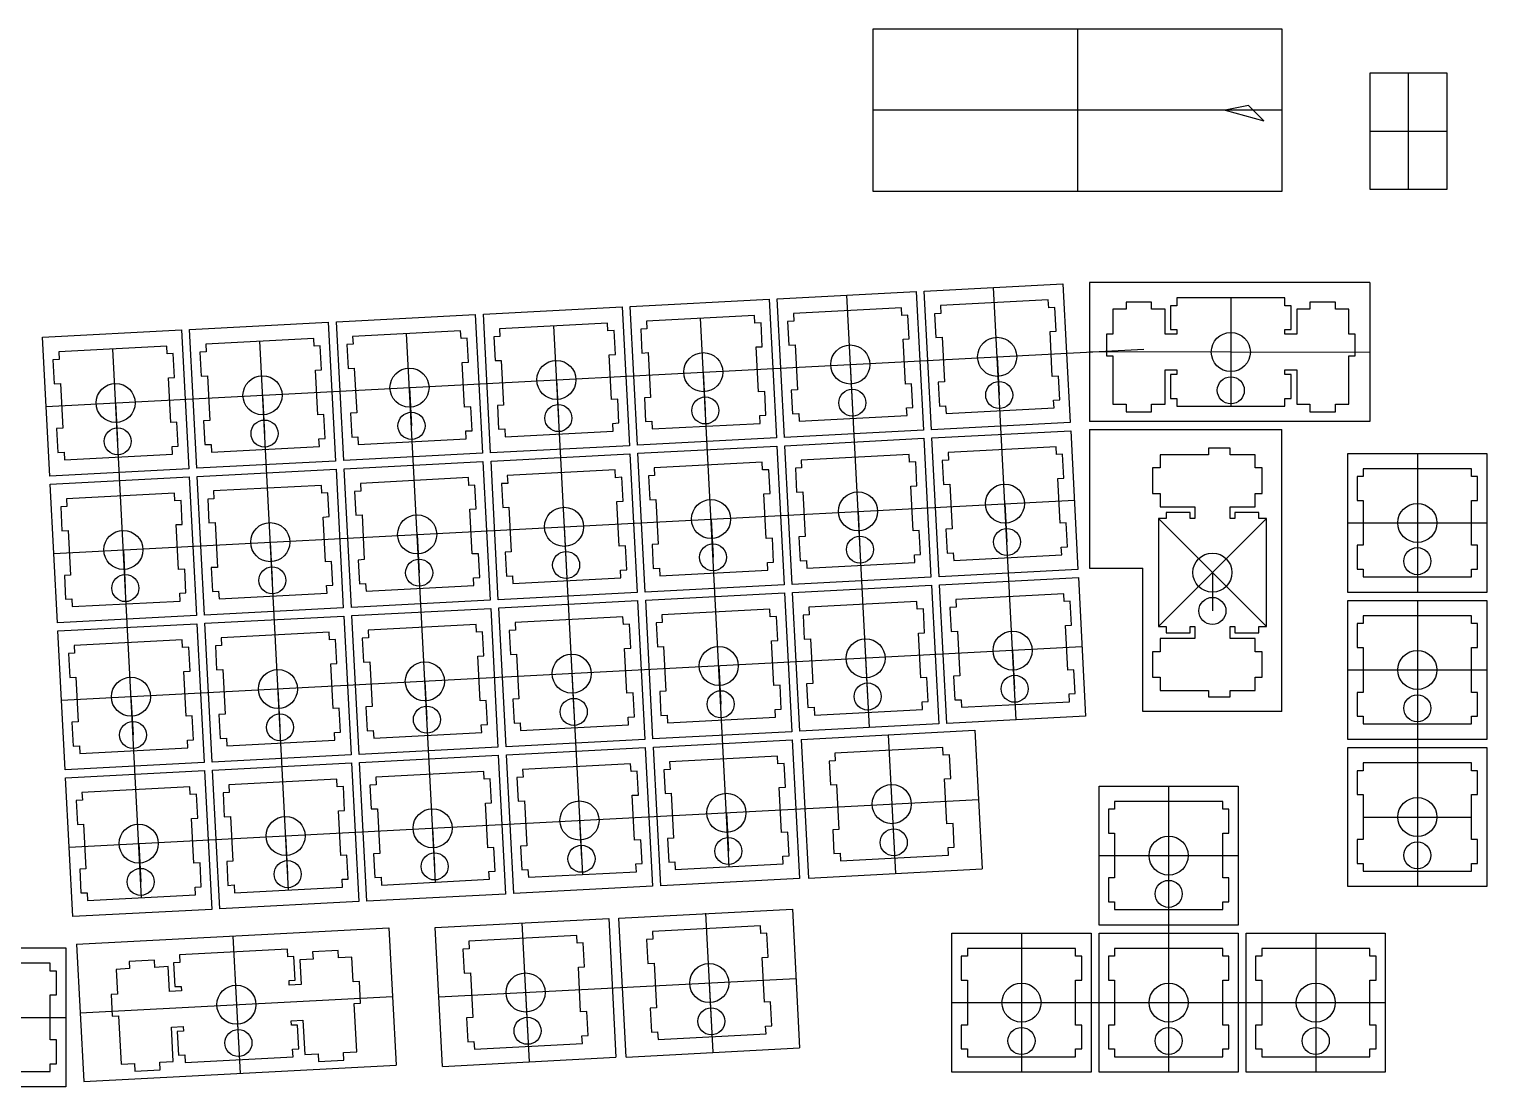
# Model space of a CAD drawing. Header units: millimetres. Extents: x -151 to 193, y -9 to 128.
# Drawn here: x 4.3 to 193, y -9 to 128 of the extents above; entities that cross this region are included whole.
import ezdxf

# ---------------------------------------------------------------- set-up
doc = ezdxf.new("R2010")
doc.units = ezdxf.units.MM
doc.layers.get('0').update_dxf_attribs({"color": 18, "lineweight": 25, "true_color": 0x000000})
doc.layers.add('livello 1', color=4, linetype='Continuous', lineweight=25, true_color=0x00ffff)

msp = doc.modelspace()

# ---------------------------------------------------------------- linework, layer by layer
for p, q in [((136.22, 92.92), (122.25, 92.19)), ((136.28, 91.92), (136.22, 92.92)), ((149.6, 92.63), (146.3, 92.63)), ((146.3, 92.63), (146.3, 91.71)), ((149.6, 91.71), (149.6, 92.63)), ((152.85, 93.18), (152.85, 92.18)), ((166.85, 93.18), (152.85, 93.18)), ((166.85, 92.18), (166.85, 93.18)), ((173.4, 92.63), (170.1, 92.63)), ((170.1, 92.63), (170.1, 91.71)), ((173.4, 91.71), (173.4, 92.63)), ((98.18, 90.92), (84.2, 90.19)), ((98.23, 89.92), (98.18, 90.92)), ((117.2, 91.92), (103.22, 91.19)), ((103.22, 91.19), (103.27, 90.19)), ((117.25, 90.92), (117.2, 91.92)), ((118.05, 90.96), (117.25, 90.92)), ((118.22, 87.87), (118.05, 90.96)), ((122.3, 91.19), (121.5, 91.14)), ((121.5, 91.14), (121.66, 88.05)), ((122.25, 92.19), (122.3, 91.19)), ((137.08, 91.96), (136.28, 91.92)), ((137.24, 88.86), (137.08, 91.96)), ((146.3, 91.71), (144.58, 91.71)), ((144.58, 91.71), (144.58, 88.48)), ((151.33, 91.71), (149.6, 91.71)), ((151.33, 88.48), (151.33, 91.71)), ((152.85, 92.18), (152.05, 92.18)), ((152.05, 92.18), (152.05, 89.08)), ((167.65, 92.18), (166.85, 92.18)), ((167.65, 89.08), (167.65, 92.18)), ((170.1, 91.71), (168.38, 91.71)), ((168.38, 91.71), (168.38, 88.48)), ((175.12, 91.71), (173.4, 91.71)), ((175.12, 88.48), (175.12, 91.71)), ((60.13, 88.93), (46.15, 88.2)), ((60.18, 87.93), (60.13, 88.93)), ((79.15, 89.93), (65.17, 89.19)), ((65.17, 89.19), (65.22, 88.19)), ((79.21, 88.93), (79.15, 89.93)), ((80.01, 88.97), (79.21, 88.93)), ((80.17, 85.87), (80.01, 88.97)), ((84.25, 89.19), (83.45, 89.15)), ((83.45, 89.15), (83.61, 86.05)), ((84.2, 90.19), (84.25, 89.19)), ((99.03, 89.97), (98.23, 89.92)), ((99.19, 86.87), (99.03, 89.97)), ((103.27, 90.19), (102.47, 90.15)), ((102.47, 90.15), (102.64, 87.05)), ((136.44, 88.82), (137.24, 88.86)), ((136.74, 83.03), (136.44, 88.82)), ((152.05, 89.08), (152.85, 89.08)), ((152.85, 89.08), (152.85, 88.48)), ((166.85, 88.48), (166.85, 89.08)), ((166.85, 89.08), (167.65, 89.08)), ((22.08, 86.94), (8.1, 86.2)), ((22.13, 85.94), (22.08, 86.94)), ((41.11, 87.93), (27.13, 87.2)), ((27.13, 87.2), (27.18, 86.2)), ((41.16, 86.93), (41.11, 87.93)), ((41.96, 86.98), (41.16, 86.93)), ((42.12, 83.88), (41.96, 86.98)), ((46.2, 87.2), (45.4, 87.16)), ((45.4, 87.16), (45.56, 84.06)), ((46.15, 88.2), (46.2, 87.2)), ((60.98, 87.97), (60.18, 87.93)), ((61.14, 84.88), (60.98, 87.97)), ((65.22, 88.19), (64.43, 88.15)), ((64.43, 88.15), (64.59, 85.06)), ((98.39, 86.83), (99.19, 86.87)), ((98.7, 81.04), (98.39, 86.83)), ((102.64, 87.05), (103.44, 87.09)), ((103.44, 87.09), (103.74, 81.3)), ((117.42, 87.83), (118.22, 87.87)), ((117.72, 82.03), (117.42, 87.83)), ((121.66, 88.05), (122.46, 88.09)), ((122.46, 88.09), (122.76, 82.3)), ((144.58, 88.48), (143.75, 88.48)), ((143.75, 88.48), (143.75, 85.68)), ((152.85, 88.48), (151.33, 88.48)), ((168.38, 88.48), (166.85, 88.48)), ((175.95, 88.48), (175.12, 88.48)), ((175.95, 85.68), (175.95, 88.48)), ((8.15, 85.2), (7.35, 85.16)), ((7.35, 85.16), (7.52, 82.07)), ((8.1, 86.2), (8.15, 85.2)), ((22.93, 85.98), (22.13, 85.94)), ((23.1, 82.88), (22.93, 85.98)), ((27.18, 86.2), (26.38, 86.16)), ((26.38, 86.16), (26.54, 83.06)), ((64.59, 85.06), (65.39, 85.1)), ((65.39, 85.1), (65.69, 79.31)), ((79.37, 85.83), (80.17, 85.87)), ((79.67, 80.04), (79.37, 85.83)), ((83.61, 86.05), (84.41, 86.1)), ((84.41, 86.1), (84.72, 80.3)), ((143.75, 85.68), (144.58, 85.68)), ((144.58, 85.68), (144.58, 79.41)), ((175.12, 79.41), (175.12, 85.68)), ((175.12, 85.68), (175.95, 85.68)), ((26.54, 83.06), (27.34, 83.1)), ((27.34, 83.1), (27.64, 77.31)), ((41.32, 83.84), (42.12, 83.88)), ((41.62, 78.04), (41.32, 83.84)), ((45.56, 84.06), (46.36, 84.1)), ((46.36, 84.1), (46.67, 78.31)), ((60.34, 84.83), (61.14, 84.88)), ((60.65, 79.04), (60.34, 84.83)), ((137.54, 83.07), (136.74, 83.03)), ((137.71, 79.98), (137.54, 83.07)), ((151.33, 79.41), (151.33, 83.88)), ((151.33, 83.88), (152.85, 83.88)), ((152.85, 83.28), (152.05, 83.28)), ((152.05, 83.28), (152.05, 80.18)), ((152.85, 83.88), (152.85, 83.28)), ((166.85, 83.28), (166.85, 83.88)), ((166.85, 83.88), (168.38, 83.88)), ((167.65, 83.28), (166.85, 83.28)), ((167.65, 80.18), (167.65, 83.28)), ((168.38, 83.88), (168.38, 79.41)), ((7.52, 82.07), (8.32, 82.11)), ((8.32, 82.11), (8.62, 76.32)), ((22.3, 82.84), (23.1, 82.88)), ((22.6, 77.05), (22.3, 82.84)), ((103.74, 81.3), (102.94, 81.26)), ((102.94, 81.26), (103.1, 78.16)), ((118.52, 82.07), (117.72, 82.03)), ((118.68, 78.98), (118.52, 82.07)), ((122.76, 82.3), (121.96, 82.26)), ((121.96, 82.26), (122.13, 79.16)), ((65.69, 79.31), (64.89, 79.26)), ((80.47, 80.08), (79.67, 80.04)), ((80.63, 76.99), (80.47, 80.08)), ((84.72, 80.3), (83.92, 80.26)), ((83.92, 80.26), (84.08, 77.17)), ((99.5, 81.08), (98.7, 81.04)), ((99.66, 77.98), (99.5, 81.08)), ((136.91, 79.93), (137.71, 79.98)), ((136.96, 78.94), (136.91, 79.93)), ((144.58, 79.41), (146.3, 79.41)), ((146.3, 79.41), (146.3, 78.43)), ((149.6, 78.43), (149.6, 79.41)), ((149.6, 79.41), (151.33, 79.41)), ((152.05, 80.18), (152.85, 80.18)), ((152.85, 80.18), (152.85, 79.18)), ((166.85, 79.18), (166.85, 80.18)), ((166.85, 80.18), (167.65, 80.18)), ((168.38, 79.41), (170.1, 79.41)), ((170.1, 79.41), (170.1, 78.43)), ((173.4, 78.43), (173.4, 79.41)), ((173.4, 79.41), (175.12, 79.41)), ((42.42, 78.09), (41.62, 78.04)), ((42.59, 74.99), (42.42, 78.09)), ((46.67, 78.31), (45.87, 78.27)), ((45.87, 78.27), (46.03, 75.17)), ((61.45, 79.08), (60.65, 79.04)), ((61.61, 75.99), (61.45, 79.08)), ((64.89, 79.26), (65.05, 76.17)), ((98.86, 77.94), (99.66, 77.98)), ((98.91, 76.94), (98.86, 77.94)), ((103.1, 78.16), (103.9, 78.21)), ((103.9, 78.21), (103.95, 77.21)), ((103.95, 77.21), (117.93, 77.94)), ((117.88, 78.94), (118.68, 78.98)), ((117.93, 77.94), (117.88, 78.94)), ((122.13, 79.16), (122.93, 79.2)), ((122.93, 79.2), (122.98, 78.2)), ((122.98, 78.2), (136.96, 78.94)), ((146.3, 78.43), (149.6, 78.43)), ((152.85, 79.18), (166.85, 79.18)), ((170.1, 78.43), (173.4, 78.43)), ((8.62, 76.32), (7.82, 76.27)), ((7.82, 76.27), (7.98, 73.18)), ((23.4, 77.09), (22.6, 77.05)), ((23.56, 73.99), (23.4, 77.09)), ((27.64, 77.31), (26.84, 77.27)), ((26.84, 77.27), (27.01, 74.18)), ((60.81, 75.95), (61.61, 75.99)), ((60.86, 74.95), (60.81, 75.95)), ((65.05, 76.17), (65.85, 76.21)), ((65.85, 76.21), (65.9, 75.21)), ((65.9, 75.21), (79.89, 75.94)), ((79.83, 76.94), (80.63, 76.99)), ((79.89, 75.94), (79.83, 76.94)), ((84.08, 77.17), (84.88, 77.21)), ((84.88, 77.21), (84.93, 76.21)), ((84.93, 76.21), (98.91, 76.94)), ((22.76, 73.95), (23.56, 73.99)), ((22.81, 72.95), (22.76, 73.95)), ((27.01, 74.18), (27.81, 74.22)), ((27.81, 74.22), (27.86, 73.22)), ((27.86, 73.22), (41.84, 73.95)), ((41.79, 74.95), (42.59, 74.99)), ((41.84, 73.95), (41.79, 74.95)), ((46.03, 75.17), (46.83, 75.21)), ((46.83, 75.21), (46.88, 74.22)), ((46.88, 74.22), (60.86, 74.95)), ((137.22, 73.89), (123.24, 73.16)), ((137.27, 72.89), (137.22, 73.89)), ((156.97, 73.71), (156.97, 72.88)), ((159.77, 73.71), (156.97, 73.71)), ((159.77, 72.88), (159.77, 73.71)), ((7.98, 73.18), (8.78, 73.22)), ((8.78, 73.22), (8.83, 72.22)), ((8.83, 72.22), (22.81, 72.95)), ((99.17, 71.9), (85.19, 71.17)), ((99.23, 70.9), (99.17, 71.9)), ((118.2, 72.9), (104.22, 72.16)), ((104.22, 72.16), (104.27, 71.17)), ((118.25, 71.9), (118.2, 72.9)), ((119.05, 71.94), (118.25, 71.9)), ((119.21, 68.84), (119.05, 71.94)), ((123.29, 72.16), (122.49, 72.12)), ((122.49, 72.12), (122.66, 69.02)), ((123.24, 73.16), (123.29, 72.16)), ((138.07, 72.94), (137.27, 72.89)), ((138.24, 69.84), (138.07, 72.94)), ((156.97, 72.88), (150.7, 72.88)), ((150.7, 72.88), (150.7, 71.16)), ((163, 72.88), (159.77, 72.88)), ((163, 71.16), (163, 72.88)), ((61.13, 69.91), (47.15, 69.17)), ((61.18, 68.91), (61.13, 69.91)), ((80.15, 70.9), (66.17, 70.17)), ((66.17, 70.17), (66.22, 69.17)), ((80.2, 69.9), (80.15, 70.9)), ((81, 69.95), (80.2, 69.9)), ((81.16, 66.85), (81, 69.95)), ((85.25, 70.17), (84.45, 70.13)), ((84.45, 70.13), (84.61, 67.03)), ((85.19, 71.17), (85.25, 70.17)), ((100.03, 70.94), (99.23, 70.9)), ((100.19, 67.85), (100.03, 70.94)), ((104.27, 71.17), (103.47, 71.12)), ((103.47, 71.12), (103.63, 68.03)), ((137.44, 69.8), (138.24, 69.84)), ((150.7, 71.16), (149.72, 71.16)), ((149.72, 71.16), (149.72, 67.86)), ((163.92, 71.16), (163, 71.16)), ((163.92, 67.86), (163.92, 71.16)), ((177, 70.05), (176.2, 70.05)), ((176.2, 70.05), (176.2, 66.95)), ((177, 71.05), (177, 70.05)), ((191, 71.05), (177, 71.05)), ((191, 70.05), (191, 71.05)), ((191.8, 70.05), (191, 70.05)), ((191.8, 66.95), (191.8, 70.05)), ((42.1, 68.91), (28.12, 68.18)), ((28.12, 68.18), (28.18, 67.18)), ((42.15, 67.91), (42.1, 68.91)), ((42.95, 67.95), (42.15, 67.91)), ((43.12, 64.86), (42.95, 67.95)), ((47.2, 68.17), (46.4, 68.13)), ((46.4, 68.13), (46.56, 65.04)), ((47.15, 69.17), (47.2, 68.17)), ((61.98, 68.95), (61.18, 68.91)), ((62.14, 65.85), (61.98, 68.95)), ((66.22, 69.17), (65.42, 69.13)), ((65.42, 69.13), (65.59, 66.03)), ((103.63, 68.03), (104.43, 68.07)), ((104.43, 68.07), (104.74, 62.28)), ((118.41, 68.8), (119.21, 68.84)), ((118.72, 63.01), (118.41, 68.8)), ((122.66, 69.02), (123.46, 69.07)), ((123.46, 69.07), (123.76, 63.27)), ((137.74, 64.01), (137.44, 69.8)), ((9.15, 66.18), (8.35, 66.14)), ((8.35, 66.14), (8.51, 63.04)), ((23.08, 67.91), (9.1, 67.18)), ((9.1, 67.18), (9.15, 66.18)), ((23.13, 66.91), (23.08, 67.91)), ((23.93, 66.95), (23.13, 66.91)), ((24.09, 63.86), (23.93, 66.95)), ((28.18, 67.18), (27.38, 67.14)), ((27.38, 67.14), (27.54, 64.04)), ((65.59, 66.03), (66.38, 66.07)), ((66.38, 66.07), (66.69, 60.28)), ((80.36, 66.81), (81.16, 66.85)), ((80.67, 61.02), (80.36, 66.81)), ((84.61, 67.03), (85.41, 67.07)), ((85.41, 67.07), (85.71, 61.28)), ((99.39, 67.8), (100.19, 67.85)), ((99.69, 62.01), (99.39, 67.8)), ((149.72, 67.86), (150.7, 67.86)), ((150.7, 67.86), (150.7, 66.13)), ((150.7, 66.13), (155.17, 66.13)), ((155.17, 66.13), (155.17, 64.61)), ((159.77, 64.61), (159.77, 66.13)), ((159.77, 66.13), (163, 66.13)), ((163, 66.13), (163, 67.86)), ((163, 67.86), (163.92, 67.86)), ((176.2, 66.95), (177, 66.95)), ((177, 66.95), (177, 61.15)), ((191, 61.15), (191, 66.95)), ((191, 66.95), (191.8, 66.95)), ((42.32, 64.81), (43.12, 64.86)), ((42.62, 59.02), (42.32, 64.81)), ((46.56, 65.04), (47.36, 65.08)), ((47.36, 65.08), (47.66, 59.29)), ((61.34, 65.81), (62.14, 65.85)), ((61.64, 60.02), (61.34, 65.81)), ((151.47, 64.61), (150.47, 64.61)), ((150.47, 64.61), (150.47, 50.61)), ((154.57, 65.41), (151.47, 65.41)), ((151.47, 65.41), (151.47, 64.61)), ((154.57, 64.61), (154.57, 65.41)), ((155.17, 64.61), (154.57, 64.61)), ((160.37, 64.61), (159.77, 64.61)), ((163.47, 65.41), (160.37, 65.41)), ((160.37, 65.41), (160.37, 64.61)), ((163.47, 64.61), (163.47, 65.41)), ((164.47, 64.61), (163.47, 64.61)), ((164.47, 50.61), (164.47, 64.61)), ((8.51, 63.04), (9.31, 63.08)), ((9.31, 63.08), (9.62, 57.29)), ((23.29, 63.82), (24.09, 63.86)), ((23.6, 58.02), (23.29, 63.82)), ((27.54, 64.04), (28.34, 64.08)), ((28.34, 64.08), (28.64, 58.29)), ((119.52, 63.05), (118.72, 63.01)), ((119.68, 59.96), (119.52, 63.05)), ((123.76, 63.27), (122.96, 63.23)), ((122.96, 63.23), (123.12, 60.14)), ((138.54, 64.05), (137.74, 64.01)), ((138.7, 60.95), (138.54, 64.05)), ((81.47, 61.06), (80.67, 61.02)), ((81.63, 57.96), (81.47, 61.06)), ((85.71, 61.28), (84.91, 61.24)), ((84.91, 61.24), (85.07, 58.14)), ((100.49, 62.05), (99.69, 62.01)), ((100.65, 58.96), (100.49, 62.05)), ((104.74, 62.28), (103.94, 62.23)), ((103.94, 62.23), (104.1, 59.14)), ((137.9, 60.91), (138.7, 60.95)), ((137.95, 59.91), (137.9, 60.91)), ((177, 61.15), (176.2, 61.15)), ((176.2, 61.15), (176.2, 58.05)), ((191.8, 61.15), (191, 61.15)), ((191.8, 58.05), (191.8, 61.15)), ((43.42, 59.06), (42.62, 59.02)), ((43.58, 55.97), (43.42, 59.06)), ((47.66, 59.29), (46.86, 59.24)), ((46.86, 59.24), (47.03, 56.15)), ((62.44, 60.06), (61.64, 60.02)), ((62.6, 56.96), (62.44, 60.06)), ((66.69, 60.28), (65.89, 60.24)), ((65.89, 60.24), (66.05, 57.15)), ((99.85, 58.92), (100.65, 58.96)), ((99.91, 57.92), (99.85, 58.92)), ((104.1, 59.14), (104.9, 59.18)), ((104.9, 59.18), (104.95, 58.18)), ((104.95, 58.18), (118.93, 58.91)), ((118.88, 59.91), (119.68, 59.96)), ((118.93, 58.91), (118.88, 59.91)), ((123.12, 60.14), (123.92, 60.18)), ((123.92, 60.18), (123.97, 59.18)), ((123.97, 59.18), (137.95, 59.91)), ((9.62, 57.29), (8.82, 57.25)), ((8.82, 57.25), (8.98, 54.15)), ((24.4, 58.07), (23.6, 58.02)), ((24.56, 54.97), (24.4, 58.07)), ((28.64, 58.29), (27.84, 58.25)), ((27.84, 58.25), (28, 55.15)), ((61.81, 56.92), (62.6, 56.96)), ((61.86, 55.92), (61.81, 56.92)), ((66.05, 57.15), (66.85, 57.19)), ((66.85, 57.19), (66.9, 56.19)), ((66.9, 56.19), (80.88, 56.92)), ((80.83, 57.92), (81.63, 57.96)), ((80.88, 56.92), (80.83, 57.92)), ((85.07, 58.14), (85.87, 58.18)), ((85.87, 58.18), (85.93, 57.19)), ((85.93, 57.19), (99.91, 57.92)), ((176.2, 58.05), (177, 58.05)), ((177, 58.05), (177, 57.05)), ((177, 57.05), (191, 57.05)), ((191, 57.05), (191, 58.05)), ((191, 58.05), (191.8, 58.05)), ((23.76, 54.93), (24.56, 54.97)), ((23.81, 53.93), (23.76, 54.93)), ((28, 55.15), (28.8, 55.19)), ((28.8, 55.19), (28.86, 54.19)), ((28.86, 54.19), (42.84, 54.93)), ((42.78, 55.93), (43.58, 55.97)), ((42.84, 54.93), (42.78, 55.93)), ((47.03, 56.15), (47.83, 56.19)), ((47.83, 56.19), (47.88, 55.19)), ((47.88, 55.19), (61.86, 55.92)), ((138.22, 54.87), (124.24, 54.14)), ((138.27, 53.87), (138.22, 54.87)), ((8.98, 54.15), (9.78, 54.2)), ((9.78, 54.2), (9.83, 53.2)), ((9.83, 53.2), (23.81, 53.93)), ((100.17, 52.88), (86.19, 52.14)), ((100.22, 51.88), (100.17, 52.88)), ((119.2, 53.87), (105.22, 53.14)), ((105.22, 53.14), (105.27, 52.14)), ((119.25, 52.87), (119.2, 53.87)), ((120.05, 52.92), (119.25, 52.87)), ((120.21, 49.82), (120.05, 52.92)), ((124.29, 53.14), (123.49, 53.1)), ((123.49, 53.1), (123.65, 50)), ((124.24, 54.14), (124.29, 53.14)), ((139.07, 53.91), (138.27, 53.87)), ((139.23, 50.82), (139.07, 53.91)), ((81.15, 51.88), (67.17, 51.15)), ((67.17, 51.15), (67.22, 50.15)), ((81.2, 50.88), (81.15, 51.88)), ((86.24, 51.14), (85.44, 51.1)), ((85.44, 51.1), (85.61, 48.01)), ((86.19, 52.14), (86.24, 51.14)), ((101.02, 51.92), (100.22, 51.88)), ((101.19, 48.82), (101.02, 51.92)), ((105.27, 52.14), (104.47, 52.1)), ((104.47, 52.1), (104.63, 49)), ((177, 51), (176.2, 51)), ((176.2, 51), (176.2, 47.9)), ((177, 52), (177, 51)), ((191, 52), (177, 52)), ((191, 51), (191, 52)), ((191.8, 51), (191, 51)), ((191.8, 47.9), (191.8, 51)), ((43.1, 49.88), (29.12, 49.15)), ((29.12, 49.15), (29.17, 48.15)), ((43.15, 48.89), (43.1, 49.88)), ((48.2, 49.15), (47.4, 49.11)), ((47.4, 49.11), (47.56, 46.01)), ((62.12, 50.88), (48.14, 50.15)), ((48.14, 50.15), (48.2, 49.15)), ((62.18, 49.88), (62.12, 50.88)), ((62.97, 49.92), (62.18, 49.88)), ((63.14, 46.83), (62.97, 49.92)), ((67.22, 50.15), (66.42, 50.11)), ((66.42, 50.11), (66.58, 47.01)), ((82, 50.92), (81.2, 50.88)), ((82.16, 47.83), (82, 50.92)), ((119.41, 49.78), (120.21, 49.82)), ((119.71, 43.99), (119.41, 49.78)), ((123.65, 50), (124.45, 50.04)), ((124.45, 50.04), (124.76, 44.25)), ((138.43, 50.77), (139.23, 50.82)), ((138.74, 44.98), (138.43, 50.77)), ((150.47, 50.61), (151.47, 50.61)), ((155.17, 49.08), (150.7, 49.08)), ((150.7, 49.08), (150.7, 47.36)), ((151.47, 50.61), (151.47, 49.81)), ((151.47, 49.81), (154.57, 49.81)), ((154.57, 49.81), (154.57, 50.61)), ((154.57, 50.61), (155.17, 50.61)), ((155.17, 50.61), (155.17, 49.08)), ((159.77, 49.08), (159.77, 50.61)), ((159.77, 50.61), (160.37, 50.61)), ((163, 49.08), (159.77, 49.08)), ((160.37, 50.61), (160.37, 49.81)), ((160.37, 49.81), (163.47, 49.81)), ((163, 47.36), (163, 49.08)), ((163.47, 49.81), (163.47, 50.61)), ((163.47, 50.61), (164.47, 50.61)), ((24.08, 48.89), (10.1, 48.16)), ((10.1, 48.16), (10.15, 47.16)), ((24.13, 47.89), (24.08, 48.89)), ((24.93, 47.93), (24.13, 47.89)), ((25.09, 44.83), (24.93, 47.93)), ((29.17, 48.15), (28.37, 48.11)), ((28.37, 48.11), (28.53, 45.01)), ((43.95, 48.93), (43.15, 48.89)), ((44.11, 45.83), (43.95, 48.93)), ((81.36, 47.78), (82.16, 47.83)), ((81.67, 41.99), (81.36, 47.78)), ((85.61, 48.01), (86.41, 48.05)), ((86.41, 48.05), (86.71, 42.26)), ((100.39, 48.78), (101.19, 48.82)), ((100.69, 42.99), (100.39, 48.78)), ((104.63, 49), (105.43, 49.04)), ((105.43, 49.04), (105.73, 43.25)), ((150.7, 47.36), (149.72, 47.36)), ((149.72, 47.36), (149.72, 44.06)), ((163.92, 47.36), (163, 47.36)), ((163.92, 44.06), (163.92, 47.36)), ((176.2, 47.9), (177, 47.9)), ((177, 47.9), (177, 42.1)), ((191, 42.1), (191, 47.9)), ((191, 47.9), (191.8, 47.9)), ((10.15, 47.16), (9.35, 47.11)), ((9.35, 47.11), (9.51, 44.02)), ((43.31, 45.79), (44.11, 45.83)), ((43.62, 40), (43.31, 45.79)), ((47.56, 46.01), (48.36, 46.05)), ((48.36, 46.05), (48.66, 40.26)), ((62.34, 46.79), (63.14, 46.83)), ((62.64, 40.99), (62.34, 46.79)), ((66.58, 47.01), (67.38, 47.05)), ((67.38, 47.05), (67.68, 41.26)), ((9.51, 44.02), (10.31, 44.06)), ((10.31, 44.06), (10.61, 38.27)), ((24.29, 44.79), (25.09, 44.83)), ((24.59, 39), (24.29, 44.79)), ((28.53, 45.01), (29.33, 45.06)), ((29.33, 45.06), (29.64, 39.26)), ((120.51, 44.03), (119.71, 43.99)), ((120.68, 40.93), (120.51, 44.03)), ((124.76, 44.25), (123.96, 44.21)), ((123.96, 44.21), (124.12, 41.11)), ((139.54, 45.02), (138.74, 44.98)), ((139.7, 41.93), (139.54, 45.02)), ((149.72, 44.06), (150.7, 44.06)), ((150.7, 44.06), (150.7, 42.33)), ((163, 42.33), (163, 44.06)), ((163, 44.06), (163.92, 44.06)), ((82.47, 42.03), (81.67, 41.99)), ((82.63, 38.94), (82.47, 42.03)), ((86.71, 42.26), (85.91, 42.21)), ((85.91, 42.21), (86.07, 39.12)), ((101.49, 43.03), (100.69, 42.99)), ((101.65, 39.94), (101.49, 43.03)), ((105.73, 43.25), (104.93, 43.21)), ((104.93, 43.21), (105.1, 40.12)), ((138.9, 41.89), (139.7, 41.93)), ((138.95, 40.89), (138.9, 41.89)), ((150.7, 42.33), (156.97, 42.33)), ((156.97, 42.33), (156.97, 41.51)), ((159.77, 41.51), (159.77, 42.33)), ((159.77, 42.33), (163, 42.33)), ((177, 42.1), (176.2, 42.1)), ((176.2, 42.1), (176.2, 39)), ((191.8, 42.1), (191, 42.1)), ((191.8, 39), (191.8, 42.1)), ((44.42, 40.04), (43.62, 40)), ((44.58, 36.94), (44.42, 40.04)), ((48.66, 40.26), (47.86, 40.22)), ((47.86, 40.22), (48.02, 37.12)), ((63.44, 41.04), (62.64, 40.99)), ((63.6, 37.94), (63.44, 41.04)), ((67.68, 41.26), (66.89, 41.22)), ((66.89, 41.22), (67.05, 38.12)), ((100.85, 39.89), (101.65, 39.94)), ((100.9, 38.89), (100.85, 39.89)), ((105.1, 40.12), (105.9, 40.16)), ((105.9, 40.16), (105.95, 39.16)), ((105.95, 39.16), (119.93, 39.89)), ((119.88, 40.89), (120.68, 40.93)), ((119.93, 39.89), (119.88, 40.89)), ((124.12, 41.11), (124.92, 41.15)), ((124.92, 41.15), (124.97, 40.16)), ((124.97, 40.16), (138.95, 40.89)), ((156.97, 41.51), (159.77, 41.51)), ((10.61, 38.27), (9.81, 38.23)), ((9.81, 38.23), (9.98, 35.13)), ((25.39, 39.04), (24.59, 39)), ((25.56, 35.95), (25.39, 39.04)), ((29.64, 39.26), (28.84, 39.22)), ((28.84, 39.22), (29, 36.13)), ((62.8, 37.9), (63.6, 37.94)), ((62.86, 36.9), (62.8, 37.9)), ((67.05, 38.12), (67.85, 38.16)), ((67.85, 38.16), (67.9, 37.16)), ((67.9, 37.16), (81.88, 37.9)), ((81.83, 38.9), (82.63, 38.94)), ((81.88, 37.9), (81.83, 38.9)), ((86.07, 39.12), (86.87, 39.16)), ((86.87, 39.16), (86.92, 38.16)), ((86.92, 38.16), (100.9, 38.89)), ((176.2, 39), (177, 39)), ((177, 39), (177, 38)), ((177, 38), (191, 38)), ((191, 38), (191, 39)), ((191, 39), (191.8, 39)), ((24.76, 35.91), (25.56, 35.95)), ((24.81, 34.91), (24.76, 35.91)), ((29, 36.13), (29.8, 36.17)), ((29.8, 36.17), (29.85, 35.17)), ((29.85, 35.17), (43.83, 35.9)), ((43.78, 36.9), (44.58, 36.94)), ((43.83, 35.9), (43.78, 36.9)), ((48.02, 37.12), (48.82, 37.17)), ((48.82, 37.17), (48.88, 36.17)), ((48.88, 36.17), (62.86, 36.9)), ((104.24, 36.01), (105.18, 18.04)), ((126.71, 37.19), (127.65, 19.22)), ((9.98, 35.13), (10.78, 35.17)), ((10.78, 35.17), (10.83, 34.17)), ((10.83, 34.17), (24.81, 34.91)), ((122.57, 34.97), (108.59, 34.24)), ((108.59, 34.24), (108.64, 33.24)), ((122.62, 33.97), (122.57, 34.97)), ((123.42, 34.02), (122.62, 33.97)), ((123.58, 30.92), (123.42, 34.02)), ((82.14, 32.86), (68.16, 32.12)), ((68.16, 32.12), (68.21, 31.12)), ((82.2, 31.86), (82.14, 32.86)), ((87.24, 32.12), (86.44, 32.08)), ((101.17, 33.85), (87.19, 33.12)), ((87.19, 33.12), (87.24, 32.12)), ((101.22, 32.85), (101.17, 33.85)), ((102.02, 32.89), (101.22, 32.85)), ((102.18, 29.8), (102.02, 32.89)), ((108.64, 33.24), (107.84, 33.2)), ((107.84, 33.2), (108, 30.1)), ((177, 32.95), (177, 31.95)), ((191, 32.95), (177, 32.95)), ((191, 31.95), (191, 32.95)), ((44.1, 30.86), (30.12, 30.13)), ((44.15, 29.86), (44.1, 30.86)), ((63.12, 31.86), (49.14, 31.13)), ((49.14, 31.13), (49.19, 30.13)), ((63.17, 30.86), (63.12, 31.86)), ((63.97, 30.9), (63.17, 30.86)), ((64.13, 27.81), (63.97, 30.9)), ((68.21, 31.12), (67.42, 31.08)), ((67.42, 31.08), (67.58, 27.99)), ((83, 31.9), (82.2, 31.86)), ((83.16, 28.8), (83, 31.9)), ((86.44, 32.08), (86.6, 28.98)), ((122.78, 30.88), (123.58, 30.92)), ((123.09, 25.09), (122.78, 30.88)), ((177, 31.95), (176.2, 31.95)), ((176.2, 31.95), (176.2, 28.85)), ((191.8, 31.95), (191, 31.95)), ((191.8, 28.85), (191.8, 31.95)), ((25.07, 29.86), (11.09, 29.13)), ((11.09, 29.13), (11.15, 28.13)), ((25.12, 28.86), (25.07, 29.86)), ((25.92, 28.91), (25.12, 28.86)), ((26.09, 25.81), (25.92, 28.91)), ((30.17, 29.13), (29.37, 29.09)), ((29.37, 29.09), (29.53, 25.99)), ((30.12, 30.13), (30.17, 29.13)), ((44.95, 29.9), (44.15, 29.86)), ((45.11, 26.81), (44.95, 29.9)), ((49.19, 30.13), (48.39, 30.08)), ((48.39, 30.08), (48.56, 26.99)), ((82.36, 28.76), (83.16, 28.8)), ((82.66, 22.97), (82.36, 28.76)), ((86.6, 28.98), (87.4, 29.03)), ((87.4, 29.03), (87.71, 23.23)), ((101.38, 29.76), (102.18, 29.8)), ((101.69, 23.96), (101.38, 29.76)), ((108, 30.1), (108.8, 30.15)), ((108.8, 30.15), (109.11, 24.35)), ((176.2, 28.85), (177, 28.85)), ((177, 28.85), (177, 23.05)), ((191, 23.05), (191, 28.85)), ((191, 28.85), (191.8, 28.85)), ((11.15, 28.13), (10.35, 28.09)), ((10.35, 28.09), (10.51, 25)), ((44.31, 26.77), (45.11, 26.81)), ((44.61, 20.97), (44.31, 26.77)), ((48.56, 26.99), (49.36, 27.03)), ((49.36, 27.03), (49.66, 21.24)), ((63.33, 27.76), (64.13, 27.81)), ((63.64, 21.97), (63.33, 27.76)), ((67.58, 27.99), (68.38, 28.03)), ((68.38, 28.03), (68.68, 22.23)), ((144.8, 26.96), (144, 26.96)), ((144, 26.96), (144, 23.86)), ((144.8, 27.96), (144.8, 26.96)), ((158.8, 27.96), (144.8, 27.96)), ((158.8, 26.96), (158.8, 27.96)), ((159.6, 26.96), (158.8, 26.96)), ((159.6, 23.86), (159.6, 26.96)), ((10.51, 25), (11.31, 25.04)), ((11.31, 25.04), (11.61, 19.24)), ((25.29, 25.77), (26.09, 25.81)), ((25.59, 19.98), (25.29, 25.77)), ((29.53, 25.99), (30.33, 26.03)), ((30.33, 26.03), (30.63, 20.24)), ((123.89, 25.13), (123.09, 25.09)), ((124.05, 22.03), (123.89, 25.13)), ((83.46, 23.01), (82.66, 22.97)), ((83.62, 19.91), (83.46, 23.01)), ((87.71, 23.23), (86.91, 23.19)), ((86.91, 23.19), (87.07, 20.09)), ((102.49, 24.01), (101.69, 23.96)), ((102.65, 20.91), (102.49, 24.01)), ((109.11, 24.35), (108.31, 24.31)), ((108.31, 24.31), (108.47, 21.22)), ((144, 23.86), (144.8, 23.86)), ((144.8, 23.86), (144.8, 18.06)), ((158.8, 18.06), (158.8, 23.86)), ((158.8, 23.86), (159.6, 23.86)), ((177, 23.05), (176.2, 23.05)), ((176.2, 23.05), (176.2, 19.95)), ((191.8, 23.05), (191, 23.05)), ((191.8, 19.95), (191.8, 23.05)), ((45.41, 21.02), (44.61, 20.97)), ((45.58, 17.92), (45.41, 21.02)), ((49.66, 21.24), (48.86, 21.2)), ((48.86, 21.2), (49.02, 18.1)), ((64.44, 22.01), (63.64, 21.97)), ((64.6, 18.92), (64.44, 22.01)), ((68.68, 22.23), (67.88, 22.19)), ((67.88, 22.19), (68.04, 19.1)), ((101.85, 20.87), (102.65, 20.91)), ((101.9, 19.87), (101.85, 20.87)), ((108.47, 21.22), (109.27, 21.26)), ((109.27, 21.26), (109.32, 20.26)), ((109.32, 20.26), (123.3, 20.99)), ((123.25, 21.99), (124.05, 22.03)), ((123.3, 20.99), (123.25, 21.99)), ((11.61, 19.24), (10.81, 19.2)), ((10.81, 19.2), (10.97, 16.11)), ((26.39, 20.02), (25.59, 19.98)), ((26.55, 16.92), (26.39, 20.02)), ((30.63, 20.24), (29.84, 20.2)), ((29.84, 20.2), (30, 17.1)), ((63.8, 18.88), (64.6, 18.92)), ((63.85, 17.88), (63.8, 18.88)), ((68.04, 19.1), (68.84, 19.14)), ((68.84, 19.14), (68.9, 18.14)), ((82.82, 19.87), (83.62, 19.91)), ((82.88, 18.87), (82.82, 19.87)), ((87.07, 20.09), (87.87, 20.14)), ((87.87, 20.14), (87.92, 19.14)), ((87.92, 19.14), (101.9, 19.87)), ((176.2, 19.95), (177, 19.95)), ((177, 19.95), (177, 18.95)), ((177, 18.95), (191, 18.95)), ((191, 18.95), (191, 19.95)), ((191, 19.95), (191.8, 19.95)), ((30, 17.1), (30.8, 17.15)), ((30.8, 17.15), (30.85, 16.15)), ((44.78, 17.88), (45.58, 17.92)), ((44.83, 16.88), (44.78, 17.88)), ((49.02, 18.1), (49.82, 18.14)), ((49.82, 18.14), (49.87, 17.14)), ((49.87, 17.14), (63.85, 17.88)), ((68.9, 18.14), (82.88, 18.87)), ((144.8, 18.06), (144, 18.06)), ((144, 18.06), (144, 14.96)), ((159.6, 18.06), (158.8, 18.06)), ((159.6, 14.96), (159.6, 18.06)), ((10.97, 16.11), (11.77, 16.15)), ((11.77, 16.15), (11.83, 15.15)), ((11.83, 15.15), (25.81, 15.88)), ((25.75, 16.88), (26.55, 16.92)), ((25.81, 15.88), (25.75, 16.88)), ((30.85, 16.15), (44.83, 16.88)), ((144, 14.96), (144.8, 14.96)), ((144.8, 14.96), (144.8, 13.96)), ((144.8, 13.96), (158.8, 13.96)), ((158.8, 13.96), (158.8, 14.96)), ((158.8, 14.96), (159.6, 14.96)), ((98.94, 11.85), (84.96, 11.12)), ((98.99, 10.85), (98.94, 11.85)), ((75.16, 10.6), (61.18, 9.87)), ((61.18, 9.87), (61.23, 8.87)), ((75.21, 9.61), (75.16, 10.6)), ((76.01, 9.65), (75.21, 9.61)), ((76.17, 6.55), (76.01, 9.65)), ((85.01, 10.12), (84.21, 10.08)), ((84.21, 10.08), (84.37, 6.98)), ((84.96, 11.12), (85.01, 10.12)), ((99.79, 10.89), (98.99, 10.85)), ((99.95, 7.8), (99.79, 10.89)), ((37.7, 8.85), (23.72, 8.12)), ((23.72, 8.12), (23.77, 7.12)), ((37.75, 7.85), (37.7, 8.85)), ((38.55, 7.9), (37.75, 7.85)), ((38.71, 4.8), (38.55, 7.9)), ((41.02, 7.55), (39.3, 7.46)), ((44.27, 8.65), (40.97, 8.47)), ((40.97, 8.47), (41.02, 7.55)), ((44.32, 7.73), (44.27, 8.65)), ((46.04, 7.82), (44.32, 7.73)), ((46.21, 4.59), (46.04, 7.82)), ((61.23, 8.87), (60.43, 8.83)), ((60.43, 8.83), (60.59, 5.73)), ((99.15, 7.76), (99.95, 7.8)), ((99.46, 1.96), (99.15, 7.76)), ((125.75, 7.91), (124.95, 7.91)), ((124.95, 7.91), (124.95, 4.81)), ((125.75, 8.91), (125.75, 7.91)), ((139.75, 8.91), (125.75, 8.91)), ((139.75, 7.91), (139.75, 8.91)), ((140.55, 7.91), (139.75, 7.91)), ((140.55, 4.81), (140.55, 7.91)), ((144.8, 7.91), (144, 7.91)), ((144, 7.91), (144, 4.81)), ((144.8, 8.91), (144.8, 7.91)), ((158.8, 8.91), (144.8, 8.91)), ((158.8, 7.91), (158.8, 8.91)), ((159.6, 7.91), (158.8, 7.91)), ((159.6, 4.81), (159.6, 7.91)), ((163.85, 7.91), (163.05, 7.91)), ((163.05, 7.91), (163.05, 4.81)), ((163.85, 8.91), (163.85, 7.91)), ((177.85, 8.91), (163.85, 8.91)), ((177.85, 7.91), (177.85, 8.91)), ((178.65, 7.91), (177.85, 7.91)), ((178.65, 4.81), (178.65, 7.91)), ((7, 7), (-7, 7)), ((7, 6), (7, 7)), ((7.8, 6), (7, 6)), ((7.8, 2.9), (7.8, 6)), ((17.26, 6.31), (15.53, 6.22)), ((15.53, 6.22), (15.7, 2.99)), ((20.5, 7.4), (17.21, 7.23)), ((17.21, 7.23), (17.26, 6.31)), ((20.55, 6.48), (20.5, 7.4)), ((22.27, 6.57), (20.55, 6.48)), ((22.44, 3.35), (22.27, 6.57)), ((23.77, 7.12), (22.97, 7.08)), ((22.97, 7.08), (23.13, 3.98)), ((39.3, 7.46), (39.47, 4.24)), ((60.59, 5.73), (61.39, 5.78)), ((61.39, 5.78), (61.69, -0.02)), ((75.37, 6.51), (76.17, 6.55)), ((75.67, 0.72), (75.37, 6.51)), ((84.37, 6.98), (85.17, 7.02)), ((85.17, 7.02), (85.47, 1.23)), ((23.13, 3.98), (23.93, 4.02)), ((23.93, 4.02), (23.97, 3.43)), ((37.91, 4.76), (38.71, 4.8)), ((37.95, 4.16), (37.91, 4.76)), ((39.47, 4.24), (37.95, 4.16)), ((47.03, 4.64), (46.21, 4.59)), ((47.18, 1.84), (47.03, 4.64)), ((124.95, 4.81), (125.75, 4.81)), ((125.75, 4.81), (125.75, -0.99)), ((139.75, -0.99), (139.75, 4.81)), ((139.75, 4.81), (140.55, 4.81)), ((144, 4.81), (144.8, 4.81)), ((144.8, 4.81), (144.8, -0.99)), ((158.8, -0.99), (158.8, 4.81)), ((158.8, 4.81), (159.6, 4.81)), ((163.05, 4.81), (163.85, 4.81)), ((163.85, 4.81), (163.85, -0.99)), ((177.85, -0.99), (177.85, 4.81)), ((177.85, 4.81), (178.65, 4.81)), ((7, -2.9), (7, 2.9)), ((7, 2.9), (7.8, 2.9)), ((15.7, 2.99), (14.88, 2.95)), ((14.88, 2.95), (15.02, 0.15)), ((23.97, 3.43), (22.44, 3.35)), ((100.25, 2), (99.46, 1.96)), ((100.42, -1.09), (100.25, 2)), ((15.02, 0.15), (15.85, 0.2)), ((15.85, 0.2), (16.18, -6.06)), ((46.36, 1.8), (47.18, 1.84)), ((46.68, -4.47), (46.36, 1.8)), ((76.47, 0.76), (75.67, 0.72)), ((76.64, -2.34), (76.47, 0.76)), ((85.47, 1.23), (84.68, 1.19)), ((84.68, 1.19), (84.84, -1.91)), ((22.68, -1.25), (24.21, -1.17)), ((22.92, -5.71), (22.68, -1.25)), ((24.24, -1.77), (23.44, -1.81)), ((23.44, -1.81), (23.6, -4.9)), ((24.21, -1.17), (24.24, -1.77)), ((38.19, -0.43), (39.71, -0.35)), ((38.22, -1.03), (38.19, -0.43)), ((39.02, -0.99), (38.22, -1.03)), ((39.18, -4.09), (39.02, -0.99)), ((39.71, -0.35), (39.94, -4.82)), ((61.69, -0.02), (60.9, -0.06)), ((60.9, -0.06), (61.06, -3.15)), ((84.84, -1.91), (85.64, -1.86)), ((85.64, -1.86), (85.69, -2.86)), ((99.62, -1.13), (100.42, -1.09)), ((99.67, -2.13), (99.62, -1.13)), ((125.75, -0.99), (124.95, -0.99)), ((124.95, -0.99), (124.95, -4.09)), ((140.55, -0.99), (139.75, -0.99)), ((140.55, -4.09), (140.55, -0.99)), ((144.8, -0.99), (144, -0.99)), ((144, -0.99), (144, -4.09)), ((159.6, -0.99), (158.8, -0.99)), ((159.6, -4.09), (159.6, -0.99)), ((163.85, -0.99), (163.05, -0.99)), ((163.05, -0.99), (163.05, -4.09)), ((178.65, -0.99), (177.85, -0.99)), ((178.65, -4.09), (178.65, -0.99)), ((7.8, -2.9), (7, -2.9)), ((7.8, -6), (7.8, -2.9)), ((61.06, -3.15), (61.86, -3.11)), ((61.86, -3.11), (61.91, -4.11)), ((61.91, -4.11), (75.89, -3.38)), ((75.84, -2.38), (76.64, -2.34)), ((75.89, -3.38), (75.84, -2.38)), ((85.69, -2.86), (99.67, -2.13)), ((23.6, -4.9), (24.4, -4.86)), ((24.4, -4.86), (24.45, -5.86)), ((24.45, -5.86), (38.43, -5.13)), ((38.38, -4.13), (39.18, -4.09)), ((38.43, -5.13), (38.38, -4.13)), ((39.94, -4.82), (41.67, -4.73)), ((41.67, -4.73), (41.72, -5.71)), ((41.72, -5.71), (45.01, -5.53)), ((44.96, -4.56), (46.68, -4.47)), ((45.01, -5.53), (44.96, -4.56)), ((124.95, -4.09), (125.75, -4.09)), ((125.75, -4.09), (125.75, -5.09)), ((125.75, -5.09), (139.75, -5.09)), ((139.75, -5.09), (139.75, -4.09)), ((139.75, -4.09), (140.55, -4.09)), ((144, -4.09), (144.8, -4.09)), ((144.8, -4.09), (144.8, -5.09)), ((144.8, -5.09), (158.8, -5.09)), ((158.8, -5.09), (158.8, -4.09)), ((158.8, -4.09), (159.6, -4.09)), ((163.05, -4.09), (163.85, -4.09)), ((163.85, -4.09), (163.85, -5.09)), ((163.85, -5.09), (177.85, -5.09)), ((177.85, -5.09), (177.85, -4.09)), ((177.85, -4.09), (178.65, -4.09)), ((-7, -7), (7, -7)), ((7, -7), (7, -6)), ((7, -6), (7.8, -6)), ((16.18, -6.06), (17.9, -5.97)), ((17.9, -5.97), (17.95, -6.95)), ((17.95, -6.95), (21.24, -6.78)), ((21.19, -5.8), (22.92, -5.71)), ((21.24, -6.78), (21.19, -5.8))]:
    msp.add_line(p, q)
at = {"lineweight": -2}
for p, q in [((103.08, 14.01), (104.02, -3.96)), ((57.77, -6.35), (56.83, 11.62)), ((79.3, 12.8), (80.24, -5.17)), ((81.55, -5.14), (80.61, 12.83))]:
    msp.add_line(p, q, dxfattribs=at)
at = {"flags": 128}
for points in [[(113.5, 107), (166.5, 107), (166.5, 128), (113.5, 128), (113.5, 107), (113.5, 107)], [(140, 128), (140, 107)], [(187.85, 107.28), (187.85, 122.28), (177.85, 122.28), (177.85, 107.28), (187.85, 107.28)], [(182.85, 107.28), (182.85, 122.28)], [(166.5, 117.5), (113.5, 117.5), (113.5, 117.5)], [(166.5, 117.5), (159.13, 117.5), (164.13, 116.12), (162.13, 118.12), (159.13, 117.5)], [(177.85, 114.78), (187.85, 114.78)], [(72.16, 89.56), (75.89, 18.51)], [(94.91, 19.5), (91.19, 90.56)], [(37.84, 16.51), (34.12, 87.57)], [(56.86, 17.51), (53.14, 88.56)], [(6.47, 79.11), (148.58, 86.55)], [(18.82, 15.52), (15.09, 86.57)], [(184, 73.05), (184, 55.05)], [(7.47, 60.08), (139.59, 67.01)], [(140.58, 47.98), (8.46, 41.06)], [(104.24, 36.01), (126.71, 37.19)], [(9.46, 22.03), (127.18, 28.2)], [(177, 25.95), (191, 25.95)], [(105.18, 18.04), (127.65, 19.22)], [(57.3, 2.64), (103.55, 5.02)], [(10.88, 0.58), (51.32, 2.7)]]:
    msp.add_lwpolyline(points, dxfattribs=at)
at = {"lineweight": -2, "flags": 128}
for points in [[(139.06, 77.04), (121.09, 76.1), (120.14, 94.08), (138.12, 95.02)], [(101.01, 75.05), (83.04, 74.11), (82.1, 92.08), (100.07, 93.02)], [(120.04, 76.05), (102.06, 75.1), (101.12, 93.08), (119.09, 94.02)], [(62.97, 73.06), (44.99, 72.11), (44.05, 90.09), (62.02, 91.03)], [(81.99, 74.05), (64.01, 73.11), (63.07, 91.08), (81.05, 92.03)], [(24.92, 71.06), (6.94, 70.12), (6, 88.09), (23.98, 89.04)], [(43.94, 72.06), (25.97, 71.12), (25.02, 89.09), (43, 90.03)], [(140.06, 58.02), (122.08, 57.08), (121.14, 75.05), (139.12, 75.99)], [(102.01, 56.03), (84.03, 55.08), (83.09, 73.06), (101.07, 74)], [(121.03, 57.02), (103.06, 56.08), (102.12, 74.05), (120.09, 75)], [(63.96, 54.03), (45.99, 53.09), (45.04, 71.06), (63.02, 72.01)], [(82.99, 55.03), (65.01, 54.09), (64.07, 72.06), (82.04, 73)], [(193, 55.05), (175, 55.05), (175, 73.05), (193, 73.05)], [(25.91, 52.04), (7.94, 51.1), (7, 69.07), (24.97, 70.01)], [(44.94, 53.03), (26.96, 52.09), (26.02, 70.07), (44, 71.01)], [(141.05, 39), (123.08, 38.05), (122.14, 56.03), (140.11, 56.97)], [(103.01, 37), (85.03, 36.06), (84.09, 54.03), (102.06, 54.98)], [(122.03, 38), (104.06, 37.06), (103.11, 55.03), (121.09, 55.97)], [(64.96, 35.01), (46.98, 34.07), (46.04, 52.04), (64.02, 52.98)], [(83.98, 36), (66.01, 35.06), (65.07, 53.04), (83.04, 53.98)], [(193, 36), (175, 36), (175, 54), (193, 54)], [(26.91, 33.01), (8.94, 32.07), (7.99, 50.05), (25.97, 50.99)], [(45.94, 34.01), (27.96, 33.07), (27.02, 51.04), (44.99, 51.98)], [(104, 17.98), (86.03, 17.04), (85.09, 35.01), (103.06, 35.95)], [(84.98, 16.98), (67, 16.04), (66.06, 34.01), (84.04, 34.96)], [(193, 16.95), (175, 16.95), (175, 34.95), (193, 34.95)], [(46.93, 14.99), (28.96, 14.04), (28.01, 32.02), (45.99, 32.96)], [(65.96, 15.98), (47.98, 15.04), (47.04, 33.02), (65.01, 33.96)], [(27.91, 13.99), (9.93, 13.05), (8.99, 31.02), (26.97, 31.96)], [(160.8, 11.96), (142.8, 11.96), (142.8, 29.96), (160.8, 29.96)], [(141.75, -7.09), (123.75, -7.09), (123.75, 10.91), (141.75, 10.91)], [(160.8, -7.09), (142.8, -7.09), (142.8, 10.91), (160.8, 10.91)], [(179.85, -7.09), (161.85, -7.09), (161.85, 10.91), (179.85, 10.91)], [(9, -9), (-9, -9), (-9, 9), (9, 9)]]:
    msp.add_lwpolyline(points, close=True, dxfattribs=at)
for points in [[(132.07, 38.52), (129.13, 94.55)], [(141.55, 95.19), (141.54, 77.19)], [(177.85, 95.18), (141.55, 95.19)], [(177.85, 95.18), (177.85, 77.18)], [(110.11, 93.55), (113.04, 37.53)], [(159.85, 93.18), (159.85, 79.18)], [(159.85, 86.18), (141.55, 86.19)], [(159.85, 86.18), (177.85, 86.19)], [(177.85, 77.18), (141.54, 77.19)], [(141.54, 76.13), (166.47, 76.13)], [(141.54, 76.13), (141.54, 58.17)], [(166.47, 39.61), (166.47, 76.13)], [(150.47, 64.61), (164.47, 50.61)], [(164.47, 64.61), (150.47, 50.61)], [(175, 64.05), (193, 64.05)], [(141.54, 58.19), (148.47, 58.19)], [(148.47, 39.61), (148.47, 58.19)], [(184, 54), (184, 16.95)], [(175, 45), (193, 45)], [(166.47, 39.61), (148.47, 39.61)], [(115.48, 36.6), (116.42, 18.63)], [(151.8, 29.96), (151.8, -7.09)], [(142.8, 20.96), (160.8, 20.96)], [(80.61, 12.83), (103.08, 14.01)], [(91.84, 13.48), (92.79, -4.49)], [(10.41, 9.48), (50.85, 11.6)], [(50.85, 11.6), (51.79, -6.2)], [(56.83, 11.62), (79.3, 12.8)], [(68.06, 12.23), (69, -5.74)], [(10.41, 9.48), (11.34, -8.32)], [(30.63, 10.54), (31.57, -7.26)], [(132.75, 10.91), (132.75, -7.09)], [(170.85, 10.91), (170.85, -7.09)], [(123.75, 1.91), (179.85, 1.91)], [(-9, 0), (9, 0)], [(57.77, -6.35), (80.24, -5.17)], [(81.55, -5.14), (104.02, -3.96)], [(11.34, -8.32), (51.79, -6.2)]]:
    msp.add_lwpolyline(points, dxfattribs=at)
at = {"layer": 'livello 1'}
for p, q in [((129.6, 85.56), (129.86, 80.61)), ((159.85, 86.18), (159.85, 81.22)), ((91.55, 83.57), (91.81, 78.61)), ((110.58, 84.56), (110.84, 79.61)), ((53.51, 81.57), (53.77, 76.62)), ((72.53, 82.57), (72.79, 77.62)), ((15.46, 79.58), (15.72, 74.62)), ((34.48, 80.57), (34.74, 75.62)), ((130.6, 66.54), (130.86, 61.58)), ((92.55, 64.54), (92.81, 59.59)), ((111.58, 65.54), (111.83, 60.59)), ((54.5, 62.55), (54.76, 57.59)), ((73.53, 63.54), (73.79, 58.59)), ((184, 64.05), (184, 59.09)), ((16.46, 60.55), (16.71, 55.6)), ((35.48, 61.55), (35.74, 56.6)), ((157.47, 57.61), (157.47, 52.65)), ((131.6, 47.51), (131.86, 42.56)), ((93.55, 45.52), (93.81, 40.56)), ((112.57, 46.51), (112.83, 41.56)), ((55.5, 43.52), (55.76, 38.57)), ((74.52, 44.52), (74.78, 39.57)), ((184, 45), (184, 40.04)), ((17.45, 41.53), (17.71, 36.58)), ((36.48, 42.53), (36.74, 37.57)), ((94.54, 26.49), (94.8, 21.54)), ((115.95, 27.62), (116.21, 22.66)), ((75.52, 25.5), (75.78, 20.54)), ((184, 25.95), (184, 20.99)), ((37.47, 23.5), (37.73, 18.55)), ((56.5, 24.5), (56.76, 19.55)), ((18.45, 22.51), (18.71, 17.55)), ((151.8, 20.96), (151.8, 16)), ((92.32, 4.44), (92.58, -0.51)), ((68.54, 3.22), (68.79, -1.74)), ((132.75, 1.91), (132.75, -3.05)), ((151.8, 1.91), (151.8, -3.05)), ((170.85, 1.91), (170.85, -3.05)), ((31.1, 1.64), (31.36, -3.31))]:
    msp.add_line(p, q, dxfattribs=at)
for centre, radius in [((159.85, 86.18), 2.53), ((110.58, 84.56), 2.53), ((129.6, 85.56), 2.53), ((72.53, 82.57), 2.53), ((91.55, 83.57), 2.53), ((34.48, 80.57), 2.53), ((53.51, 81.57), 2.53), ((15.46, 79.58), 2.53), ((110.84, 79.61), 1.75), ((129.86, 80.61), 1.75), ((159.85, 81.22), 1.75), ((72.79, 77.62), 1.75), ((91.81, 78.61), 1.75), ((53.77, 76.62), 1.75), ((15.72, 74.62), 1.75), ((34.74, 75.62), 1.75), ((111.58, 65.54), 2.53), ((130.6, 66.54), 2.53), ((73.53, 63.54), 2.53), ((92.55, 64.54), 2.53), ((184, 64.05), 2.53), ((54.5, 62.55), 2.53), ((16.46, 60.55), 2.53), ((35.48, 61.55), 2.53), ((111.83, 60.59), 1.75), ((130.86, 61.58), 1.75), ((92.81, 59.59), 1.75), ((184, 59.09), 1.75), ((54.76, 57.59), 1.75), ((73.79, 58.59), 1.75), ((157.47, 57.61), 2.53), ((16.71, 55.6), 1.75), ((35.74, 56.6), 1.75), ((157.47, 52.65), 1.75), ((131.6, 47.51), 2.53), ((93.55, 45.52), 2.53), ((112.57, 46.51), 2.53), ((184, 45), 2.53), ((55.5, 43.52), 2.53), ((74.52, 44.52), 2.53), ((17.45, 41.53), 2.53), ((36.48, 42.53), 2.53), ((131.86, 42.56), 1.75), ((93.81, 40.56), 1.75), ((112.83, 41.56), 1.75), ((184, 40.04), 1.75), ((55.76, 38.57), 1.75), ((74.78, 39.57), 1.75), ((17.71, 36.58), 1.75), ((36.74, 37.57), 1.75), ((94.54, 26.49), 2.53), ((115.95, 27.62), 2.53), ((184, 25.95), 2.53), ((56.5, 24.5), 2.53), ((75.52, 25.5), 2.53), ((18.45, 22.51), 2.53), ((37.47, 23.5), 2.53), ((94.8, 21.54), 1.75), ((116.21, 22.66), 1.75), ((151.8, 20.96), 2.53), ((184, 20.99), 1.75), ((56.76, 19.55), 1.75), ((75.78, 20.54), 1.75), ((18.71, 17.55), 1.75), ((37.73, 18.55), 1.75), ((151.8, 16), 1.75), ((68.54, 3.22), 2.53), ((92.32, 4.44), 2.53), ((31.1, 1.64), 2.53), ((132.75, 1.91), 2.53), ((151.8, 1.91), 2.53), ((170.85, 1.91), 2.53), ((68.79, -1.74), 1.75), ((92.58, -0.51), 1.75), ((31.36, -3.31), 1.75), ((132.75, -3.05), 1.75), ((151.8, -3.05), 1.75), ((170.85, -3.05), 1.75)]:
    msp.add_circle(centre, radius, dxfattribs=at)

doc.saveas('drawing.dxf')
